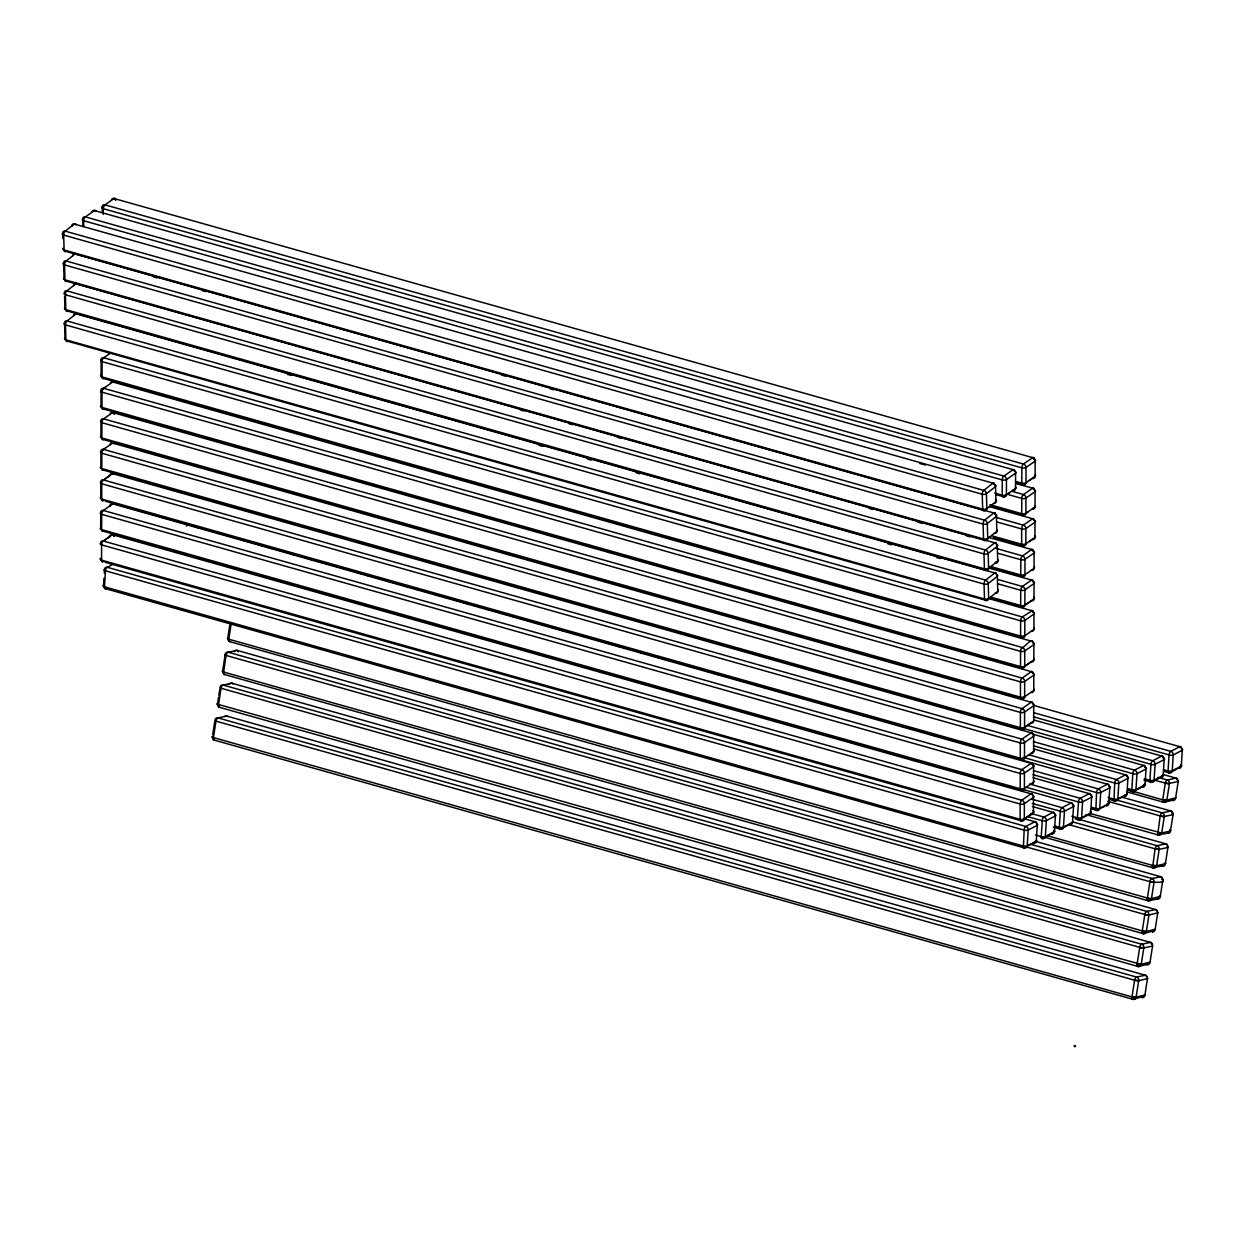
<?xml version="1.0" encoding="UTF-8"?>
<svg xmlns="http://www.w3.org/2000/svg" width="1245" height="1245" viewBox="0 0 1245 1245"><rect width="100%" height="100%" fill="white"/><g stroke="black" fill="none" stroke-linecap="round" stroke-linejoin="round"><path stroke-width="1.5" d="M82.746 226.528L82.761 218.887A3.035 2.303 55.3 0 1 85.345 216.895L94.527 210.514L95.958 211.199M83.695 226.465L83.711 220.738A3.035 1.463 -74.2 0 1 85.345 216.895L1004.03 476.104A3.035 2.303 55.3 0 1 1006.474 479.512L1006.427 494.779A3.035 2.303 55.3 0 1 1003.859 496.786L996.373 494.67M1024.402 788.35A3.035 1.338 0.1 0 1 1020.2 788.77L101.639 529.592L101.685 514.325A3.035 1.463 -74.2 0 1 103.319 510.466L1021.88 769.643A3.035 2.303 55.3 0 1 1024.433 773.083L1024.402 788.35A3.035 2.303 55.3 0 1 1021.818 790.357L103.257 531.195A3.035 1.463 -74.2 0 1 101.639 529.592A3.035 1.338 0.1 0 1 100.705 527.74L100.736 512.473A3.035 2.303 55.3 0 1 103.319 510.466L112.439 504.147A3.035 2.303 55.3 0 0 109.856 506.155A3.035 1.338 0.1 0 1 110.198 505.952M101.499 499.292A3.035 2.303 55.3 0 1 100.783 497.206L100.814 481.94A3.035 2.303 55.3 0 1 103.397 479.932L112.517 473.614A3.035 2.303 55.3 0 0 109.933 475.606L105.374 478.765M1033.972 719.781A3.035 1.338 0.1 0 1 1033.677 720.948L1024.557 727.282A3.035 2.303 55.3 0 1 1021.989 729.274L103.413 470.112A3.035 1.463 -74.2 0 1 101.794 468.509A3.035 1.338 0.1 0 1 100.861 466.657L100.907 451.39A3.035 2.303 55.3 0 1 103.475 449.383L112.595 443.064A3.035 2.303 55.3 0 0 110.011 445.072M101.561 438.084A3.035 2.303 55.3 0 1 100.938 436.123L100.985 420.857A3.035 2.303 55.3 0 1 103.553 418.849L112.672 412.531A3.035 2.303 55.3 0 0 110.105 414.523M101.436 407.208A3.035 2.303 55.3 0 1 101.016 405.59L101.063 390.308A3.035 2.303 55.3 0 1 103.631 388.315L112.75 381.982A3.035 2.303 55.3 0 0 110.416 382.915M1033.941 612.618A3.035 1.338 0.1 0 1 1033.957 614.065L1033.91 629.332L1022.223 637.658L103.662 378.496A3.035 1.463 -74.2 0 1 102.043 376.893A3.035 1.338 0.1 0 1 101.094 375.041L101.141 359.774A3.035 2.303 55.3 0 1 103.709 357.766L111.303 352.506M102.323 212.568L102.339 206.841A3.035 2.303 55.3 0 1 104.907 204.834L1023.406 464.058L1032.681 457.631L114.026 198.515A3.035 2.303 55.3 0 0 111.536 199.854M103.257 214.42L103.273 208.693A3.035 1.463 -74.2 0 1 104.907 204.834L104.907 204.834M1024.791 635.65L1024.837 620.383A3.035 2.303 55.3 0 0 1022.285 616.944L103.709 357.766A3.035 1.463 -74.2 0 0 102.074 361.626L102.043 376.893L1020.604 636.071A3.035 1.338 0.1 0 0 1024.791 635.65A3.035 2.303 55.3 0 1 1022.223 637.658L1022.223 637.72A3.035 1.463 -74.2 0 1 1020.604 636.071L1020.635 620.788A3.035 1.463 -74.2 0 1 1022.285 616.944L1032.541 610.61M1033.988 551.473A3.035 1.338 0.1 0 1 1034.113 552.982L1034.066 568.249L1022.378 576.575A3.035 2.303 55.3 0 0 1024.962 574.583L1024.993 559.301A3.035 2.303 55.3 0 0 1022.441 555.861L996.249 548.469M1035.544 834.99L1041.225 836.702L1042.283 820.751L1027.187 816.502M1055.542 826.135L1059.324 827.334L1060.304 811.211L1032.214 803.43M1077.407 817.949L1078.528 801.982A3.035 1.089 3.6 0 0 1082.59 801.842L1091.647 797.158A3.035 1.089 3.6 0 0 1091.227 795.773M1104.533 806.511L1095.88 810.184L1096.549 792.442A3.035 1.463 -74.2 0 1 1098.323 788.91L1107.381 784.226A3.035 1.463 -74.2 0 1 1108.828 786.217L1108.937 786.171M1127.316 793.454A3.035 1.089 3.6 0 1 1126.912 794.232A3.035 2.428 62.6 0 1 1124.157 796.349L1114.01 800.8L1114.68 783.058L1023.172 757.38M1128.048 788.599L1131.876 789.781L1132.794 773.674L1033.63 745.833M1144.295 778.685L1149.913 780.413L1150.925 764.29L1022.083 728.076M1164.293 769.83L1168.059 771.029L1169.055 754.906L1034.33 717.042M1074.248 1046.033L1074.077 1045.504M1075.415 1046.454L1075.415 1045.878M1143.081 996.42L1133.09 999.361L214.529 740.199A3.035 1.463 -74.2 0 1 213.424 737.6L1131.985 996.918L1134.584 980.204L215.167 720.902L215.992 721.182A3.035 1.463 -74.2 0 1 218 717.914L226.761 716.062L1145.322 975.224A3.035 1.463 -74.2 0 1 1146.489 976.734M1155.5 929.206L1146.24 931.493L1142.225 931.213L1144.824 914.515L226.045 655.43L223.649 672.051L1144.451 931.478M1162.799 865.913A3.035 1.463 -74.2 0 1 1162.332 866.131L1152.605 867.36L1155.08 848.825L1068.988 824.672M1129.044 790.186L1162.721 799.835L1165.32 783.121A3.035 1.463 -74.2 0 1 1167.296 780.008L1176.043 778.156A3.035 1.463 -74.2 0 1 1177.023 778.779M103.957 578.194L103.522 585.228A3.035 1.089 3.6 0 0 104.471 586.8L105.467 570.801L1024.153 830.135L1023.374 847.721L1033.537 843.254M215.976 721.026L213.424 737.6L214.529 740.199A3.035 2.583 78.1 0 1 212.428 737.647M226.139 655.368L226.232 655.477A3.035 1.463 -74.2 0 1 228.255 652.224L237.001 650.372L1155.562 909.535A3.035 1.463 -74.2 0 1 1156.729 911.044M75.743 253.591A3.035 1.463 -74.2 0 0 75.198 253.871L66.078 260.983A3.035 2.225 52 0 0 63.604 262.913A3.035 1.463 -1.7 0 0 64.538 264.92L983.099 524.083A3.035 1.463 -1.7 0 0 987.301 523.538L996.405 516.426A3.035 2.225 52 0 0 993.759 513.033L994.926 512.909L995.455 514.434A3.035 1.463 -1.7 0 1 996.405 516.426L996.84 531.335L985.246 540.392A3.035 1.463 -74.2 0 1 983.534 538.992L983.099 524.083A3.035 1.463 -74.2 0 1 984.655 520.145L993.837 512.971L75.073 253.824L75.82 253.575M76.07 283.704L66.825 290.848L985.511 550.057L994.724 542.804L75.945 283.658L76.692 283.424A3.035 1.463 -74.2 0 0 76.07 283.704A3.035 2.225 52 0 0 73.579 285.65A3.035 1.463 -1.7 0 1 74.14 285.307M1152.092 931.82A3.035 2.583 78.1 0 0 1155.111 929.61L1157.679 913.192A3.035 2.583 78.1 0 0 1155.562 909.535L1146.816 911.387L228.255 652.224A3.035 2.583 78.1 0 0 225.22 654.434L222.668 670.853A3.035 2.583 78.1 0 0 224.769 674.51A3.035 1.463 -74.2 0 1 223.664 671.911L224.209 674.416L1143.346 933.672L1153.321 930.731A3.035 1.463 -74.2 0 1 1152.247 931.774M1143.346 933.672A3.035 1.463 -74.2 0 1 1142.241 931.073L1143.346 933.672A3.035 2.583 78.1 0 0 1146.365 931.462L1148.917 915.044A3.035 2.583 78.1 0 0 1146.816 911.387A3.035 1.463 -74.2 0 0 1144.793 914.655L1147.018 915.059M1175.965 797.796L1166.658 800.115L1162.721 799.695L1162.659 800.784L1163.826 802.294L1173.21 800.084M72.864 225.469A3.035 1.463 -1.7 0 0 71.821 225.967A3.035 2.225 52 0 1 74.311 224.038L65.207 231.15A3.035 2.225 52 0 0 62.717 233.08L62.888 238.682M75.198 253.871L75.198 253.871A3.035 2.225 52 0 0 72.708 255.801M73.642 315.794A3.035 2.225 52 0 1 76.132 313.849L67.028 320.961A3.035 2.225 52 0 0 64.538 322.906L64.973 337.815A3.035 1.463 -1.7 0 0 65.907 339.823A3.035 1.463 -74.2 0 0 67.619 341.208L986.289 600.417L997.774 591.328A3.035 1.463 -1.7 0 0 997.883 589.85M1009.928 492.569L1003.859 496.786A3.035 1.463 -74.2 0 1 1002.225 495.183L1002.272 479.916A3.035 1.463 -74.2 0 1 1003.906 476.057L1013.103 469.676L94.464 210.561A3.035 1.463 -74.2 0 1 95.896 211.012M997.12 517.687L1023.312 525.157L1032.525 518.714L989.401 506.622M1022.55 555.908L1031.638 549.481L1033.179 551.13M998.039 579.532L1022.347 586.473L1031.56 580.03L988.452 567.938M100.938 436.123A3.035 1.338 0.1 0 0 101.872 437.975L1020.449 697.138A3.035 1.463 -74.2 0 0 1022.067 698.741L103.506 439.578A3.035 1.463 -74.2 0 1 101.872 437.975L101.919 422.709A3.035 1.463 -74.2 0 1 103.553 418.849L1022.114 678.089L1031.327 671.646L112.672 412.531A3.035 1.463 -74.2 0 1 113.637 412.391M1021.958 708.623L1022.036 708.561A3.035 2.303 55.3 0 1 1024.604 712L1024.557 727.282A3.035 1.338 0.1 0 1 1020.371 727.687L101.794 468.509L101.841 453.242A3.035 1.463 -74.2 0 1 103.475 449.383L1022.02 708.623L1031.249 702.18L1032.65 702.88A3.035 1.463 -74.2 0 0 1031.156 702.227L112.595 443.064A3.035 1.463 -74.2 0 1 113.902 443.267M1165.756 863.548L1156.605 865.773A3.035 2.583 78.1 0 1 1153.586 867.983A3.035 1.463 -74.2 0 1 1152.481 865.384L1047.714 835.815M1032.696 457.631L1032.587 457.678A3.035 1.463 -74.2 0 1 1034.221 459.28A3.035 1.338 0.1 0 1 1035.155 461.132L1026.036 467.451A3.035 1.338 0.1 0 1 1021.849 467.855L103.273 208.693A3.035 1.338 0.1 0 1 102.339 206.841L114.026 198.453L115.645 200.118M113.482 473.474A3.035 1.463 -74.2 0 0 112.517 473.614L1031.202 732.807L1021.88 739.156L103.397 479.932A3.035 1.463 -74.2 0 0 101.763 483.791L101.716 499.058A3.035 1.463 -74.2 0 0 103.335 500.646L103.335 500.646A3.035 2.303 55.3 0 1 101.95 499.836M1032.727 795.508A3.035 1.338 0.1 0 1 1033.475 797.298L1033.443 812.58L1024.324 818.899A3.035 1.338 0.1 0 1 1020.122 819.303L101.561 560.141A3.035 1.338 0.1 0 1 100.503 558.367A3.035 2.303 55.3 0 0 103.179 561.728L103.102 561.775A3.035 1.463 -74.2 0 1 101.561 560.141L101.592 544.859A3.035 1.338 0.1 0 1 100.658 543.007A3.035 2.303 55.3 0 1 103.242 541.015L112.346 534.681A3.035 2.303 55.3 0 0 109.778 536.688L105.218 539.848M989.915 504.692L1021.725 513.671A3.035 1.463 -74.2 0 0 1023.343 515.259L1023.343 515.259A3.035 2.303 55.3 0 0 1025.911 513.267L1035.031 506.948A3.035 1.338 0.1 0 0 1035.202 505.626M988.701 567.082L1022.378 576.575A3.035 1.463 -74.2 0 1 1020.76 574.988L990.833 566.537M1025.102 696.64L1022.067 698.741A3.035 2.303 55.3 0 0 1024.635 696.733L1033.755 690.415A3.035 1.338 0.1 0 0 1033.941 689.139M1021.989 729.274L1021.989 729.274A3.035 1.463 -74.2 0 1 1020.371 727.687L1020.402 712.42A3.035 1.463 -74.2 0 1 1022.036 708.561L1022.067 708.623M105.202 501.175L1021.912 759.823A3.035 2.303 55.3 0 0 1024.479 757.816L1033.599 751.498A3.035 1.338 0.1 0 0 1033.926 750.361M104.284 572.902L104.518 569.385A3.035 2.428 62.6 0 1 107.257 567.284L113.295 564.156M1145.104 767.309L1145.073 767.449A3.035 1.463 -74.2 0 0 1143.641 765.457L1033.257 734.317M1033.972 705.51L1179.886 746.689A3.035 1.463 -74.2 0 1 1181.334 748.681L1181.334 748.681A3.035 1.089 3.6 0 1 1182.283 750.237L1181.287 766.08A3.035 2.428 62.6 0 1 1178.548 768.196A3.035 1.463 -74.2 0 0 1179.248 767.558L1178.548 768.196M1134.055 997.167L1131.985 996.763L1135.938 997.198L1145.229 994.879M1156.605 865.773L1152.481 865.384L1156.605 865.773L1159.173 849.355A3.035 2.583 78.1 0 0 1157.056 845.697L1072.879 821.949M1162.814 799.804L1164.775 800.084M984.639 520.223L66.078 260.983A3.035 1.463 -74.2 0 0 64.538 264.92L64.973 279.829A3.035 1.463 -74.2 0 0 66.685 281.23L985.309 540.454A3.035 2.225 52 0 0 987.736 538.447L987.301 523.538A3.035 2.225 52 0 0 984.655 520.145L984.593 520.223M212.677 734.908L214.731 721.758M218.575 697.122L217.548 703.705A3.035 2.583 78.1 0 0 219.649 707.362L1138.21 966.525L1147.594 964.315M218.824 695.488L219.851 688.921M229.78 625.239L227.788 638A3.035 2.583 78.1 0 0 229.889 641.657L1148.466 900.835A3.035 2.583 78.1 0 0 1151.485 898.625L1160.605 896.338M231.352 622.64L228.769 639.199L1149.571 898.641M1026.44 846.973L1149.96 881.662L1147.345 898.376L1151.485 898.625L1154.037 882.191A3.035 2.583 78.1 0 0 1151.936 878.534L1030.58 844.297M1172.09 812.503A3.035 1.463 -74.2 0 0 1170.922 810.993L1162.176 812.845A3.035 1.463 -74.2 0 0 1160.153 816.113L1157.725 834.508L1165.989 833.59M1132.079 996.887L1133.09 999.361A3.035 2.583 78.1 0 0 1136.125 997.167L1138.677 980.733A3.035 2.583 78.1 0 0 1136.576 977.076L218 717.914A3.035 2.583 78.1 0 0 214.98 720.124L214.98 720.124M1151.609 944.348A3.035 1.463 -74.2 0 0 1150.442 942.387L231.881 683.209L223.135 685.061A3.035 1.463 -74.2 0 0 221.112 688.329L220.163 687.987L1139.72 947.367L1137.105 963.926L1138.21 966.525A3.035 2.583 78.1 0 0 1141.245 964.315L1143.797 947.896A3.035 2.583 78.1 0 0 1141.696 944.239L223.135 685.061A3.035 2.583 78.1 0 0 220.1 687.271L220.054 687.287M1085.889 814.588L1158.706 835.13A3.035 2.583 78.1 0 0 1161.725 832.936L1164.293 816.502A3.035 2.583 78.1 0 0 1162.176 812.845L1115.411 799.648M1126.492 791.758L1163.826 802.294A3.035 2.583 78.1 0 0 1166.845 800.084L1169.413 783.665A3.035 2.583 78.1 0 0 1167.296 780.008L1157.943 777.362M1142.941 996.638A3.035 1.463 -74.2 0 1 1141.852 997.525A3.035 2.583 78.1 0 0 1144.871 995.315L1147.423 978.881A3.035 2.583 78.1 0 0 1145.322 975.224L1136.576 977.076A3.035 1.463 -74.2 0 0 1134.553 980.344L1138.49 980.764L1147.843 978.508M1147.672 964.252A3.035 1.463 -74.2 0 1 1146.972 964.673A3.035 2.583 78.1 0 0 1149.991 962.463L1152.559 946.044A3.035 2.583 78.1 0 0 1150.442 942.387L1141.696 944.239A3.035 1.463 -74.2 0 0 1139.673 947.492L1141.898 947.912M1149.913 900.524L1157.212 898.983A3.035 2.583 78.1 0 0 1160.231 896.774L1162.799 880.339A3.035 2.583 78.1 0 0 1160.682 876.698L1035.342 841.324M1162.97 865.789L1162.332 866.131A3.035 2.583 78.1 0 0 1165.351 863.921L1167.919 847.503A3.035 2.583 78.1 0 0 1165.802 843.845L1076.007 818.51M1168.697 832.189L1167.452 833.294A3.035 2.583 78.1 0 0 1170.471 831.084L1173.039 814.65A3.035 2.583 78.1 0 0 1170.922 810.993L1122.29 797.267M1173.366 799.944A3.035 1.463 -74.2 0 1 1172.572 800.442A3.035 2.583 78.1 0 0 1175.591 798.232L1178.159 781.813A3.035 2.583 78.1 0 0 1176.043 778.156L1162.954 774.452M76.676 313.584A3.035 1.463 -74.2 0 0 76.132 313.849L994.786 572.965L985.589 580.123A3.035 1.463 -74.2 0 0 984.048 584.061L984.484 598.985A3.035 1.463 -74.2 0 0 986.18 600.37L986.18 600.37A3.035 2.225 52 0 0 988.67 598.44L988.234 583.516A3.035 2.225 52 0 0 985.589 580.123L67.028 320.961A3.035 1.463 -74.2 0 0 65.471 324.898L65.907 339.823L984.484 598.985A3.035 1.463 -1.7 0 0 988.67 598.44M114.026 198.515L114.026 198.515A3.035 1.463 -74.2 0 1 115.645 199.854M112.75 381.982L113.902 381.982A3.035 1.463 -74.2 0 0 112.75 381.982L1031.451 641.191A3.035 1.463 -74.2 0 1 1032.93 642.747A3.035 1.338 0.1 0 1 1033.677 643.042M112.672 412.531L113.824 412.531L114.291 414.118M112.532 443.018L114.089 443.702M113.062 503.929L1031.125 763.356L1021.88 769.643A3.035 1.463 -74.2 0 0 1020.246 773.487L1020.2 788.77A3.035 1.463 -74.2 0 0 1021.834 790.357L1021.756 790.419M1023.343 515.259L991.534 506.295M100.783 497.206A3.035 1.338 0.1 0 0 101.716 499.058L1020.278 758.221A3.035 1.463 -74.2 0 0 1021.912 759.823L1024.946 757.707M105.343 570.879L105.343 570.879A3.035 1.463 -74.2 0 1 107.257 567.284L1025.818 826.447A3.035 2.428 62.6 0 1 1028.214 829.995L1027.218 845.853A3.035 2.428 62.6 0 1 1024.479 847.954L105.903 588.792A3.035 1.463 -74.2 0 1 104.471 586.8L1023.032 845.962A3.035 1.089 3.6 0 0 1027.218 845.853L1036.276 841.153A3.035 1.089 3.6 0 0 1036.462 840.11M224.831 654.823L225.874 655.384L224.894 654.559M221.019 688.205L218.498 704.888L217.128 703.907M212.024 736.931L212.77 737.382L212.273 736.589M1150.38 962.058L1141.245 964.315M64.584 296.481L64.911 307.671A3.035 2.225 52 0 0 67.557 311.063L986.118 570.226A3.035 1.463 -74.2 0 1 984.421 568.84L983.97 553.916A3.035 1.463 -74.2 0 1 985.526 549.979L985.604 550.041M62.872 248.3A3.035 1.463 -1.7 0 0 64.102 249.996L982.663 509.158A3.035 1.463 -74.2 0 0 984.375 510.559L65.798 251.397A3.035 1.463 -74.2 0 1 64.102 249.996L63.666 235.072A3.035 1.463 -74.2 0 1 65.207 231.15L983.768 490.39L992.996 483.153L74.311 224.038A3.035 1.463 -74.2 0 1 75.929 224.707M1023.032 545.948A3.035 1.463 -74.2 0 1 1021.647 544.205L1021.678 528.938A3.035 1.463 -74.2 0 1 1023.312 525.079L1023.421 525.141M1022.456 555.924L1022.441 555.861A3.035 1.463 -74.2 0 0 1020.807 559.721L1020.76 574.988A3.035 1.338 0.1 0 0 1024.962 574.583M1022.332 586.473L1022.363 586.395A3.035 1.463 -74.2 0 0 1020.729 590.254L1020.682 605.521A3.035 1.463 -74.2 0 0 1022.301 607.124L990.506 598.145M1022.098 678.089L1022.114 678.011A3.035 1.463 -74.2 0 0 1020.48 681.871L1020.449 697.138A3.035 1.338 0.1 0 0 1024.635 696.733L1024.682 681.466A3.035 2.303 55.3 0 0 1022.114 678.011L1022.161 678.089M1042.189 820.611L1042.143 820.735A3.035 1.089 3.6 0 0 1046.329 820.611L1055.402 815.926A3.035 1.089 3.6 0 0 1055.106 814.604M1090.698 794.901A3.035 1.463 -74.2 0 0 1089.266 793.61L1080.193 798.294A3.035 1.463 -74.2 0 0 1078.403 801.967L1026.02 787.182M1127.301 776.942A3.035 1.089 3.6 0 1 1127.908 778.39L1118.835 783.074A3.035 1.089 3.6 0 1 1114.649 783.198L1114.649 783.198A3.035 1.463 -74.2 0 1 1116.454 779.526L1125.511 774.841A3.035 1.463 -74.2 0 1 1126.958 776.226M1132.841 773.705L1132.779 773.814A3.035 1.463 -74.2 0 1 1134.568 770.141L1143.641 765.457A3.035 2.428 62.6 0 1 1146.022 769.005L1145.026 784.848A3.035 2.428 62.6 0 1 1142.287 786.964A3.035 1.463 -74.2 0 0 1143.081 786.233M112.517 473.614L113.653 473.614M1032.51 794.948A3.035 1.463 -74.2 0 0 1030.922 793.859L1030.922 793.859A3.035 2.303 55.3 0 1 1033.475 797.298L1024.355 803.632A3.035 1.338 0.1 0 1 1020.169 804.037L101.592 544.859A3.035 1.463 -74.2 0 1 103.242 541.015L1021.771 800.239L1031 793.796L112.346 534.681A3.035 1.463 -74.2 0 1 113.964 536.019M104.378 586.862L105.903 588.792A3.035 2.428 62.6 0 1 103.522 585.228M1178.517 781.378L1168.028 783.712L1154.053 780.101M1162.379 816.518L1107.77 801.329M1165.273 783.261L1169.413 783.665M1160.153 816.113L1164.028 816.549L1173.039 814.65M1159.173 849.355L1155.033 848.965L1158.908 849.386L1167.919 847.503M1154.037 882.191C1139.533 881.102 1167.312 884.075 1162.799 880.339M1144.918 914.639L1148.73 915.075L1158.037 912.756M1139.766 947.414L1143.548 947.927L1152.559 946.044M1138.677 980.733L1134.6 980.204M1107.241 804.301L1107.645 803.212M1143.486 785.533L1143.89 784.443M112.439 504.147L112.439 504.147A3.035 1.463 -74.2 0 1 112.906 503.929M1042.221 820.626L1042.143 820.735A3.035 1.463 -74.2 0 1 1043.948 817.062L1053.005 812.362A3.035 1.463 -74.2 0 1 1054.437 813.576M1155.111 848.841L1155.173 848.981A3.035 1.463 -74.2 0 1 1157.056 845.697L1165.802 843.845A3.035 1.463 -74.2 0 1 1166.861 844.717M1149.913 881.802L1149.913 881.802A3.035 1.463 -74.2 0 1 1151.936 878.534L1160.682 876.698A3.035 1.463 -74.2 0 1 1161.85 878.363M74.311 224.038L75.867 224.505M112.346 534.681L113.497 534.681L113.98 536.284M1034.175 842.725L1034.735 841.838M1088.55 814.572L1089.11 813.685M1124.795 795.804L1125.355 794.917A3.035 1.463 -74.2 0 1 1124.873 795.711M1161.056 777.036L1161.616 776.149M1132.888 773.736L1132.779 773.814A3.035 1.089 3.6 0 0 1136.965 773.705L1146.022 769.005A3.035 1.089 3.6 0 0 1145.991 767.823M995.844 562.429L995.222 563.113A3.035 2.225 52 0 0 997.712 561.168A3.035 1.463 -1.7 0 0 997.868 559.752M1012.963 490.452L1013.601 489.814A3.035 1.463 -74.2 0 1 1012.963 490.452L1012.963 490.452A3.035 2.303 55.3 0 0 1015.546 488.46L1015.578 473.178A3.035 1.338 0.1 0 0 1015.297 471.575M1033.163 477.769L1029.506 480.508M1032.852 508.582A3.035 1.463 -74.2 0 1 1032.463 508.94L1033.085 508.302M1031.498 570.257L1032.121 569.619A3.035 1.463 -74.2 0 1 1031.498 570.257L1031.498 570.257A3.035 2.303 55.3 0 0 1034.066 568.249A3.035 1.338 0.1 0 0 1033.941 566.74M1031.342 631.339L1031.965 630.701A3.035 1.463 -74.2 0 1 1031.498 631.215A3.035 2.303 55.3 0 0 1033.91 629.332A3.035 1.338 0.1 0 0 1033.895 627.885M227.446 638.125L227.493 638.498M222.326 670.977L223.228 671.771L222.373 671.351M1052.29 833.341L1044.104 837.792M1070.42 823.957L1060.724 829.186L1059.277 827.194A3.035 1.089 3.6 0 0 1063.463 827.085L1072.536 822.385L1073.517 806.542A3.035 1.089 3.6 0 0 1073.812 805.593M1106.665 805.188L1106.042 805.733A3.035 2.428 62.6 0 0 1108.781 803.616L1109.777 787.774A3.035 1.089 3.6 0 0 1109.933 786.715M102.572 389.265L105.623 387.148M102.417 450.332L105.451 448.231M1026.456 482.624L1023.421 484.725L1015.936 482.609M1024.868 514.216L1027.903 512.1M1026.3 543.692L1023.265 545.808L993.339 537.358M1029.335 541.591L1032.385 539.49M1032.93 642.747C1031.747 636.709 1023.841 648.489 1022.192 647.478L103.631 388.315A3.035 1.463 -74.2 0 0 101.997 392.159L101.95 407.442A3.035 1.463 -74.2 0 0 103.584 409.029L1020.278 667.678M1025.024 727.173L1031.109 722.956A3.035 1.463 -74.2 0 0 1031.42 722.691M1023.343 789.299L1033.521 782.031A3.035 1.338 0.1 0 0 1033.801 780.864M1030.86 814.572L1021.74 820.906L105.047 562.258M65.689 251.428L65.798 251.397A3.035 2.225 52 0 1 64.724 250.852M66.545 281.199L66.685 281.23A3.035 2.225 52 0 1 64.491 279.394M67.619 341.208L67.619 341.208A3.035 2.225 52 0 1 66.218 340.399M103.522 378.464L103.662 378.496A3.035 2.303 55.3 0 1 101.094 375.041M103.506 439.578L103.506 439.578A3.035 2.303 55.3 0 1 102.106 438.754M103.413 470.112L103.413 470.112A3.035 2.303 55.3 0 1 100.861 466.657M103.117 531.164L103.257 531.195A3.035 2.303 55.3 0 1 100.705 527.74M1015.671 483.465L1032.603 488.164L1023.514 494.592A3.035 2.303 55.3 0 1 1025.958 498L1025.911 513.267A3.035 1.338 0.1 0 1 1021.725 513.671L1021.756 498.405A3.035 1.463 -74.2 0 1 1023.406 494.545L1012.169 491.37M1157.85 898.625L1157.212 898.983A3.035 1.463 -74.2 0 0 1158.161 898.299M993.899 513.018L993.759 513.033A3.035 1.463 -74.2 0 1 995.455 514.434M1033.91 704.405A3.035 1.338 0.1 0 1 1033.708 705.682L1033.677 720.948A3.035 2.303 55.3 0 1 1031.109 722.956L1031.233 722.987M988.53 537.389L1031.685 549.512A3.035 1.463 -74.2 0 1 1033.163 550.866M1031.451 641.144L1031.451 641.144A3.035 2.303 55.3 0 1 1033.879 644.599L1033.832 659.881A3.035 2.303 55.3 0 1 1031.265 661.873L1022.145 668.207A3.035 1.463 -74.2 0 1 1020.526 666.604L101.95 407.442A3.035 1.338 0.1 0 1 101.016 405.59M1031.296 702.227L1031.296 702.211A3.035 2.303 55.3 0 1 1033.708 705.682L1024.604 712A3.035 1.338 0.1 0 1 1020.402 712.42L101.841 453.242A3.035 1.338 0.1 0 1 100.907 451.39M1032.681 733.99A3.035 1.463 -74.2 0 0 1031.078 732.776L1031.078 732.776A3.035 2.303 55.3 0 1 1033.63 736.231L1033.599 751.498A3.035 2.303 55.3 0 1 1031.389 753.567M1071.789 816.222L1077.407 817.809L1078.248 819.91L1087.912 815.117A3.035 1.463 -74.2 0 0 1088.317 814.821M1144.746 783.525A3.035 1.089 3.6 0 1 1145.026 784.848L1135.969 789.548A3.035 1.089 3.6 0 1 1131.783 789.657L1133.23 791.649L1140.778 787.743M1163.484 758.143A3.035 1.089 3.6 0 1 1164.153 759.621L1163.157 775.464L1154.099 780.164A3.035 1.089 3.6 0 1 1149.913 780.273L1151.36 782.265L1160.418 777.58A3.035 2.428 62.6 0 0 1163.157 775.464A3.035 1.089 3.6 0 0 1163.437 774.53M1170.985 772.102L1177.039 768.974M1014.644 471.201A3.035 1.463 -74.2 0 0 1013.025 469.738L1013.025 469.738A3.035 2.303 55.3 0 1 1015.578 473.178L1006.474 479.512A3.035 1.338 0.1 0 1 1002.272 479.916L83.711 220.738A3.035 1.338 0.1 0 1 82.761 218.887M1032.619 488.18L1032.51 488.227A3.035 2.303 55.3 0 1 1035.077 491.666L1035.031 506.948A3.035 2.303 55.3 0 1 1032.463 508.94L1032.463 508.94M998.272 583.921L1020.729 590.254A3.035 1.338 0.1 0 0 1024.915 589.85L1034.035 583.531A3.035 1.338 0.1 0 0 1033.101 581.68A3.035 1.463 -74.2 0 0 1031.467 580.077L1031.467 580.077A3.035 2.303 55.3 0 1 1034.035 583.531L1033.988 598.798A3.035 2.303 55.3 0 1 1031.42 600.806L1022.301 607.124A3.035 2.303 55.3 0 0 1024.868 605.117L1033.988 598.798A3.035 1.338 0.1 0 0 1033.972 597.351M100.985 420.857A3.035 1.338 0.1 0 0 101.919 422.709L1020.48 681.871A3.035 1.338 0.1 0 0 1024.682 681.466L1033.801 675.148A3.035 1.338 0.1 0 0 1032.852 673.296A3.035 1.463 -74.2 0 0 1031.233 671.693L1031.233 671.693A3.035 2.303 55.3 0 1 1033.801 675.148L1033.755 690.415A3.035 2.303 55.3 0 1 1031.467 692.485M996.218 543.442A3.035 1.463 -74.2 0 0 994.63 542.867L994.63 542.867A3.035 2.225 52 0 1 997.276 546.259L997.712 561.168L986.118 570.226A3.035 2.225 52 0 0 988.608 568.296L988.172 553.371A3.035 2.225 52 0 0 985.526 549.979L985.558 550.057M1031.218 732.776L1032.696 734.379A3.035 1.338 0.1 0 1 1033.63 736.231L1024.511 742.549A3.035 1.338 0.1 0 1 1020.324 742.954L101.763 483.791A3.035 1.338 0.1 0 1 100.814 481.94M1031.062 793.843L1032.416 794.497M62.717 233.08A3.035 1.463 -1.7 0 0 63.666 235.072L982.227 494.249A3.035 1.463 -1.7 0 0 986.413 493.705L995.533 486.593A3.035 1.463 -1.7 0 0 994.584 484.585A3.035 1.463 -74.2 0 0 992.887 483.2L992.887 483.2A3.035 2.225 52 0 1 995.533 486.593L995.969 501.502A3.035 2.225 52 0 1 994.117 503.54M1013.134 469.692L1014.644 471.326M997.369 522.075L1021.678 528.938A3.035 1.338 0.1 0 0 1025.88 528.534L1035 522.215A3.035 1.338 0.1 0 0 1034.05 520.363A3.035 1.463 -74.2 0 0 1032.432 518.76L1032.432 518.76A3.035 2.303 55.3 0 1 1035 522.215L1034.953 537.482A3.035 2.303 55.3 0 1 1032.743 539.552M1031.623 580.077L1033.101 581.68M101.141 359.774A3.035 1.338 0.1 0 0 102.074 361.626L1020.635 620.788A3.035 1.338 0.1 0 0 1024.837 620.383L1033.957 614.065A3.035 2.303 55.3 0 0 1031.389 610.61L988.359 598.471M1031.389 671.693L1032.852 673.296M994.771 542.836L996.187 543.334M993.028 483.2L994.584 484.585M995.424 593.227L995.284 593.258A3.035 2.225 52 0 0 997.774 591.328L997.338 576.404A3.035 1.463 -1.7 0 0 996.576 574.474M1032.587 518.76L1034.05 520.363M1031.545 610.626L1031.389 610.61A3.035 1.463 -74.2 0 1 1033.008 611.949M1170.58 831.053L1161.725 832.936M1032.463 763.854A3.035 1.463 -74.2 0 0 1031 763.309L1031 763.309A3.035 2.303 55.3 0 1 1033.552 766.764L1033.521 782.031A3.035 2.303 55.3 0 1 1030.938 784.039L1030.938 784.039A3.035 1.463 -74.2 0 0 1031.265 783.759M1031.14 763.325L1032.494 763.948M996.249 573.494L994.693 573.011A3.035 2.225 52 0 1 997.338 576.404L988.234 583.516A3.035 1.463 -1.7 0 1 984.032 584.061L65.471 324.898A3.035 1.463 -1.7 0 1 64.538 322.906M1030.844 813.374L1043.948 817.062A3.035 2.428 62.6 0 1 1046.329 820.611L1045.333 836.469A3.035 2.428 62.6 0 1 1042.594 838.57L1041.162 836.578A3.035 1.089 3.6 0 0 1045.333 836.469L1054.406 831.769L1055.402 815.926A3.035 2.428 62.6 0 0 1053.005 812.362L1032.432 806.558M1031.56 549.527L1031.7 549.512A3.035 2.303 55.3 0 1 1034.113 552.982L1024.993 559.301A3.035 1.338 0.1 0 1 1020.807 559.721L998.35 553.387M1166.845 800.084L1165.04 800.115M1164.293 816.502L1162.597 816.549M1151.485 898.625L1149.68 898.641M1148.917 915.044L1147.221 915.075M1146.365 931.462L1144.669 931.509M1143.797 947.896L1142.101 947.927M1136.125 997.167L1134.319 997.183M994.848 573.027L994.693 573.011A3.035 1.463 -74.2 0 1 996.171 573.307M67.557 311.063L67.557 311.063A3.035 1.463 -74.2 0 1 65.845 309.663A3.035 1.463 -1.7 0 1 64.911 307.671M1160.029 832.967L1161.476 832.967L1090.246 813.53M1159.702 832.936L1157.725 832.578A3.035 1.463 -74.2 0 0 1158.706 835.13M1137.23 963.988L1140.84 964.361L217.144 704.094M1016.185 481.55L1021.803 483.122A3.035 1.338 0.1 0 0 1025.989 482.718L1035.109 476.399A3.035 1.338 0.1 0 0 1035.217 475.045M919.759 463.482L925.362 465.054M1008.668 494.701L1021.756 498.405A3.035 1.338 0.1 0 0 1025.958 498L1035.077 491.666A3.035 1.338 0.1 0 0 1035.233 490.359M994.755 493.067L1002.225 495.183A3.035 1.338 0.1 0 0 1006.427 494.779L1015.546 488.46A3.035 1.338 0.1 0 0 1015.266 486.857M153.446 276.857L157.181 277.915M201.986 290.552L205.721 291.61M501.564 375.072L505.314 376.13M550.212 388.798L553.947 389.856M991.705 535.77L1021.647 544.205A3.035 1.338 0.1 0 0 1025.833 543.8L1034.953 537.482A3.035 1.338 0.1 0 0 1035.14 536.206M520.254 409.932L523.989 410.99M568.794 423.642L572.529 424.685M617.333 437.337L621.068 438.38M869.119 508.365L872.869 509.423M917.767 522.091L921.502 523.149M966.4 535.817L970.151 536.875M287.362 374.356L291.112 375.414M538.976 445.352L542.711 446.41M587.531 459.047L591.266 460.105M636.071 472.742L639.805 473.8M887.887 543.8L891.638 544.859M936.536 557.527L940.271 558.569M990.755 597.071L1020.682 605.521A3.035 1.338 0.1 0 0 1024.868 605.117L1024.915 589.85A3.035 2.303 55.3 0 0 1022.363 586.395L1022.394 586.457M1034.253 712.84L1170.829 751.373A3.035 2.428 62.6 0 1 1173.21 754.937L1172.23 770.779A3.035 2.428 62.6 0 1 1169.475 772.88L1168.043 770.888A3.035 1.089 3.6 0 0 1172.23 770.779L1181.287 766.08A3.035 1.089 3.6 0 0 1180.851 764.695M1034.548 720.17L1161.756 756.073A3.035 1.463 -74.2 0 1 1163.204 758.065M1027.358 725.399L1152.699 760.757A3.035 2.428 62.6 0 1 1155.095 764.321L1154.099 780.164A3.035 2.428 62.6 0 1 1151.36 782.265L1143.875 780.148M1163.873 771.293L1169.475 772.88A3.035 1.463 -74.2 0 1 1168.043 770.888L1168.043 771.029M1033.552 741.646L1134.568 770.141A3.035 2.428 62.6 0 1 1136.965 773.705L1135.969 789.548A3.035 2.428 62.6 0 1 1133.23 791.649L1127.612 790.061M1033.848 748.976L1125.511 774.841A3.035 2.428 62.6 0 1 1127.908 778.39L1126.912 794.232L1117.839 798.932A3.035 2.428 62.6 0 1 1115.1 801.033L1109.482 799.446M1028.526 754.719L1116.454 779.526A3.035 2.428 62.6 0 1 1118.835 783.074L1117.839 798.932A3.035 1.089 3.6 0 1 1113.668 799.041L1108.05 797.454M194.422 526.635L198.173 527.693M242.962 540.33L246.821 541.419M259.909 545.108L263.66 546.166M269.107 547.707L272.842 548.749M291.501 554.025L295.236 555.083M308.558 558.834L312.293 559.892M317.646 561.402L321.381 562.46M357.19 572.56L360.941 573.618M366.186 575.097L369.921 576.155M388.596 581.415L392.331 582.473M405.839 586.286L409.574 587.344M414.725 588.792L418.46 589.85M437.135 595.11L440.87 596.168M454.472 600.012L458.222 601.055M463.264 602.487L466.999 603.545M485.674 608.805L489.409 609.863M503.12 613.723L506.855 614.781M511.804 616.182L515.539 617.24M534.214 622.5L537.949 623.558M551.753 627.449L555.503 628.507M560.359 629.877L564.094 630.935M582.753 636.195L586.488 637.253M608.898 643.572L612.633 644.63M617.24 645.922L620.975 646.98M639.681 652.255L643.432 653.314M657.438 657.267L661.173 658.325M665.873 659.648L669.623 660.706M688.329 665.982L692.064 667.04M705.977 670.962L709.712 672.02M714.521 673.374L718.256 674.432M736.962 679.708L740.713 680.766M754.517 684.657L758.252 685.715M763.154 687.1L766.904 688.158M785.611 693.434L789.346 694.492M803.072 698.352L806.791 699.41M811.802 700.826L815.537 701.884M834.243 707.16L837.994 708.218M851.611 712.047L855.346 713.105M860.435 714.552L864.186 715.595M882.892 720.886L886.627 721.929M900.151 725.742L903.886 726.8M909.083 728.263L912.818 729.321M931.525 734.597L935.275 735.655M948.69 739.437L952.425 740.495M997.012 753.069L1000.964 754.19M1021.336 759.932L1107.381 784.226A3.035 2.428 62.6 0 1 1109.777 787.774L1100.704 792.458A3.035 1.089 3.6 0 1 1096.534 792.583L1033.054 774.67M1034.719 770.966L1098.323 788.91A3.035 2.428 62.6 0 1 1100.704 792.458L1099.724 808.316A3.035 2.428 62.6 0 1 1096.969 810.417L1091.367 808.83M1033.132 777.767L1089.266 793.61A3.035 2.428 62.6 0 1 1091.647 797.158L1090.651 813.001A3.035 2.428 62.6 0 1 1087.912 815.117M1029.693 784.039L1080.193 798.294A3.035 2.428 62.6 0 1 1082.59 801.842L1081.594 817.7A3.035 2.428 62.6 0 1 1078.855 819.801L1075.104 818.743M1091.787 807.367L1095.662 808.472A3.035 1.089 3.6 0 0 1099.724 808.316L1108.781 803.616A3.035 1.089 3.6 0 0 1108.641 802.371M1022.487 789.268L1071.136 802.994A3.035 1.463 -74.2 0 1 1072.583 804.877M1032.136 799.228L1062.078 807.678A3.035 2.428 62.6 0 1 1064.459 811.226L1063.463 827.085A3.035 2.428 62.6 0 1 1060.724 829.186L1053.239 827.069M1023.655 818.587L1034.875 821.747A3.035 1.463 -74.2 0 1 1036.151 822.322M1045.069 837.371L1153.586 867.983M1169.662 830.073L1170.627 830.477L1169.818 830.135M1022.176 668.254L1022.145 668.207A3.035 2.303 55.3 0 0 1024.713 666.199L1033.832 659.881A3.035 1.338 0.1 0 0 1033.988 658.558M1162.239 879.437L1163.157 879.919L1162.145 879.406M1159.577 895.824L1159.826 895.902M1113.793 799.103L1113.793 799.088A3.035 1.463 -74.2 0 0 1115.1 801.033M1077.516 817.903L1077.407 817.809A3.035 1.089 3.6 0 0 1081.594 817.7L1090.651 813.001A3.035 1.089 3.6 0 0 1089.982 811.522M94.402 210.514L94.464 210.561A3.035 2.303 55.3 0 0 91.897 212.273M1095.662 808.487L1095.662 808.487A3.035 1.463 -74.2 0 0 1096.969 810.417M1023.141 846.04L1023.048 846.102A3.035 1.463 -74.2 0 0 1024.479 847.954M1059.277 827.194L1059.277 827.194A3.035 1.463 -74.2 0 0 1060.724 829.186M1137.183 964.05L1137.105 963.926A3.035 1.463 -74.2 0 0 1138.21 966.525M1162.799 799.819L1162.814 799.804A3.035 1.463 -74.2 0 0 1163.826 802.294M105.451 570.941L105.451 570.941A3.035 1.089 3.6 0 1 104.518 569.385M1077.407 817.809L1077.407 817.809A3.035 1.463 -74.2 0 0 1078.855 819.801M1132.032 996.903L1131.985 996.763A3.035 1.463 -74.2 0 0 1133.09 999.361M1034.221 459.28L1033.739 457.678L1032.587 457.678A3.035 2.303 55.3 0 1 1035.155 461.132L1035.109 476.399A3.035 2.303 55.3 0 1 1032.727 478.453M1032.899 611.248L1033.023 612.213M1023.328 525.157L1023.312 525.079A3.035 2.303 55.3 0 1 1025.88 528.534L1025.833 543.8A3.035 2.303 55.3 0 1 1023.981 545.901M986.849 508.614L986.413 493.705A3.035 2.225 52 0 0 983.768 490.312L983.768 490.312A3.035 1.463 -74.2 0 0 982.227 494.249L982.663 509.158A3.035 1.463 -1.7 0 0 986.849 508.614A3.035 2.225 52 0 1 984.375 510.559L995.969 501.502A3.035 1.463 -1.7 0 0 995.377 499.618M63.604 262.913L64.04 277.837A3.035 2.225 52 0 0 64.164 278.615M1089.173 813.561A3.035 1.463 -74.2 0 1 1088.768 814.277M1133.23 791.649A3.035 1.463 -74.2 0 1 1131.783 789.657M227.726 716.684A3.035 1.463 -74.2 0 0 226.761 716.062A3.035 2.583 78.1 0 0 224.66 716.529M1168.619 832.298A3.035 1.463 -74.2 0 1 1167.452 833.294M1052.912 832.329A3.035 1.463 -74.2 0 1 1052.663 832.827M1052.134 833.512A3.035 1.463 -74.2 0 1 1051.667 833.87A3.035 2.428 62.6 0 0 1054.406 831.769A3.035 1.089 3.6 0 0 1053.799 830.322M1042.594 838.57A3.035 1.463 -74.2 0 1 1041.162 836.578M1177.147 779.183A3.035 1.463 -74.2 0 1 1177.225 780.024M1161.554 776.273A3.035 1.463 -74.2 0 1 1160.978 777.129M1151.36 782.265A3.035 1.463 -74.2 0 1 1149.913 780.273M238.153 651.882A3.035 1.463 -74.2 0 0 237.001 650.372A3.035 2.583 78.1 0 0 234.216 651.789M232.94 684.096A3.035 1.463 -74.2 0 0 231.881 683.209A3.035 2.583 78.1 0 0 229.282 684.268M1163.779 864.684A3.035 1.463 -74.2 0 1 1163.421 865.259M1036.322 823.739A3.035 1.089 3.6 0 1 1037.272 825.311L1036.276 841.153A3.035 2.428 62.6 0 1 1033.895 843.332M1034.533 842.211A3.035 1.463 -74.2 0 1 1033.926 842.974M1179.964 766.235A3.035 1.463 -74.2 0 1 1179.606 767.013M1106.898 804.893A3.035 1.463 -74.2 0 1 1106.198 805.624M186.376 526.044A3.035 2.428 62.6 0 1 188.633 525.001M1072.505 821.202A3.035 1.089 3.6 0 1 1072.536 822.385A3.035 2.428 62.6 0 1 1070.062 824.548M1070.716 823.552A3.035 1.463 -74.2 0 1 1070.109 824.268M1032.727 703.207A3.035 1.463 -74.2 0 1 1032.774 703.83A3.035 1.338 0.1 0 1 1033.428 704.079M1032.619 764.912A3.035 1.338 0.1 0 1 1033.552 766.764L1024.433 773.083A3.035 1.338 0.1 0 1 1020.246 773.487L101.685 514.325A3.035 1.338 0.1 0 1 100.736 512.473M109.778 536.688A3.035 1.338 0.1 0 1 110.198 536.455M1031.514 814.666A3.035 2.303 55.3 0 0 1033.443 812.58A3.035 1.338 0.1 0 0 1032.774 810.806M113.933 412.655A3.035 1.463 -74.2 0 1 114.291 413.994M1031.949 691.566A3.035 1.463 -74.2 0 1 1031.498 692.142M1033.988 643.245A3.035 1.338 0.1 0 1 1033.879 644.599L1024.759 650.933A3.035 1.338 0.1 0 1 1020.558 651.337L101.997 392.159A3.035 1.338 0.1 0 1 101.063 390.308M102.853 408.718A3.035 2.303 55.3 0 1 101.794 407.769M1031.794 752.649A3.035 1.463 -74.2 0 1 1031.498 753.054M987.736 538.447A3.035 1.463 -1.7 0 1 983.534 538.992L64.973 279.829A3.035 1.463 -1.7 0 1 64.04 277.837M995.346 533.358A3.035 2.225 52 0 0 996.84 531.335A3.035 1.463 -1.7 0 0 996.56 529.607M64.149 250.307A3.035 2.225 52 0 1 63.604 249.56M65.425 339.371A3.035 2.225 52 0 1 64.973 337.815M988.608 568.296A3.035 1.463 -1.7 0 1 984.421 568.84L65.845 309.663L65.409 294.754A3.035 1.463 -74.2 0 1 66.965 290.816L66.965 290.816A3.035 2.225 52 0 0 64.475 292.762A3.035 1.463 -1.7 0 0 65.409 294.754L983.97 553.916A3.035 1.463 -1.7 0 0 988.172 553.371L997.276 546.259A3.035 1.463 -1.7 0 0 996.607 544.345M996.047 562.086A3.035 1.463 -74.2 0 1 995.377 562.973M1033.225 538.509A3.035 1.463 -74.2 0 1 1032.696 539.21M1023.063 484.912A3.035 1.463 -74.2 0 1 1021.803 483.122L1021.849 467.855A3.035 1.463 -74.2 0 1 1023.483 463.996L1023.483 463.996A3.035 2.303 55.3 0 1 1026.036 467.451L1025.989 482.718A3.035 2.303 55.3 0 1 1023.981 484.819M1033.381 477.442A3.035 1.463 -74.2 0 1 1032.696 478.282M1020.169 804.037L1020.122 819.303A3.035 1.463 -74.2 0 0 1021.74 820.906L1021.74 820.906A3.035 2.303 55.3 0 0 1024.324 818.899L1024.355 803.632A3.035 2.303 55.3 0 0 1021.803 800.177L1021.803 800.177A3.035 1.463 -74.2 0 0 1020.169 804.037M1020.324 742.954L1020.278 758.221A3.035 1.338 0.1 0 0 1024.479 757.816L1024.511 742.549A3.035 2.303 55.3 0 0 1021.958 739.094L1021.958 739.094A3.035 1.463 -74.2 0 0 1020.324 742.954M1020.558 651.337L1020.526 666.604A3.035 1.338 0.1 0 0 1024.713 666.199L1024.759 650.933A3.035 2.303 55.3 0 0 1022.192 647.478L1022.192 647.478A3.035 1.463 -74.2 0 0 1020.558 651.337M1074.746 1045.691L1074.793 1046.609L1074.746 1045.691M218.544 704.748L219.649 707.362A3.035 1.463 -74.2 0 1 218.544 704.748L218.544 704.748M228.784 639.058L229.889 641.657A3.035 1.463 -74.2 0 1 228.784 639.058L228.784 639.058M1147.361 898.221L1148.466 900.835A3.035 1.463 -74.2 0 1 1147.361 898.221L1147.361 898.221M1024.044 829.979L1024.059 829.979A3.035 1.463 -74.2 0 1 1025.818 826.447L1034.875 821.747A3.035 2.428 62.6 0 1 1037.272 825.311L1028.214 829.995A3.035 1.089 3.6 0 1 1024.028 830.119L1024.028 830.119M1060.304 811.211L1060.273 811.351A3.035 1.463 -74.2 0 1 1062.078 807.678L1071.136 802.994A3.035 2.428 62.6 0 1 1073.517 806.542L1064.459 811.226A3.035 1.089 3.6 0 1 1060.273 811.351L1060.382 811.273M1169.071 754.921L1169.024 755.046A3.035 1.089 3.6 0 0 1173.21 754.937L1182.283 750.237A3.035 2.428 62.6 0 0 1179.886 746.689L1170.829 751.373A3.035 1.463 -74.2 0 0 1169.024 755.046L1169.133 754.984M1150.971 764.321L1150.909 764.43A3.035 1.089 3.6 0 0 1155.095 764.321L1164.153 759.621A3.035 2.428 62.6 0 0 1161.756 756.073L1152.699 760.757A3.035 1.463 -74.2 0 0 1150.909 764.43L1151.003 764.352M1032.619 488.18L1032.51 488.227A3.035 1.463 -74.2 0 1 1034.144 489.814L1032.619 488.18M1172.214 813.654L1173.241 814.09L1172.308 813.685M1167.265 846.553L1168.152 846.958L1167.265 846.553M1164.791 863.003L1164.869 863.034"/></g></svg>
